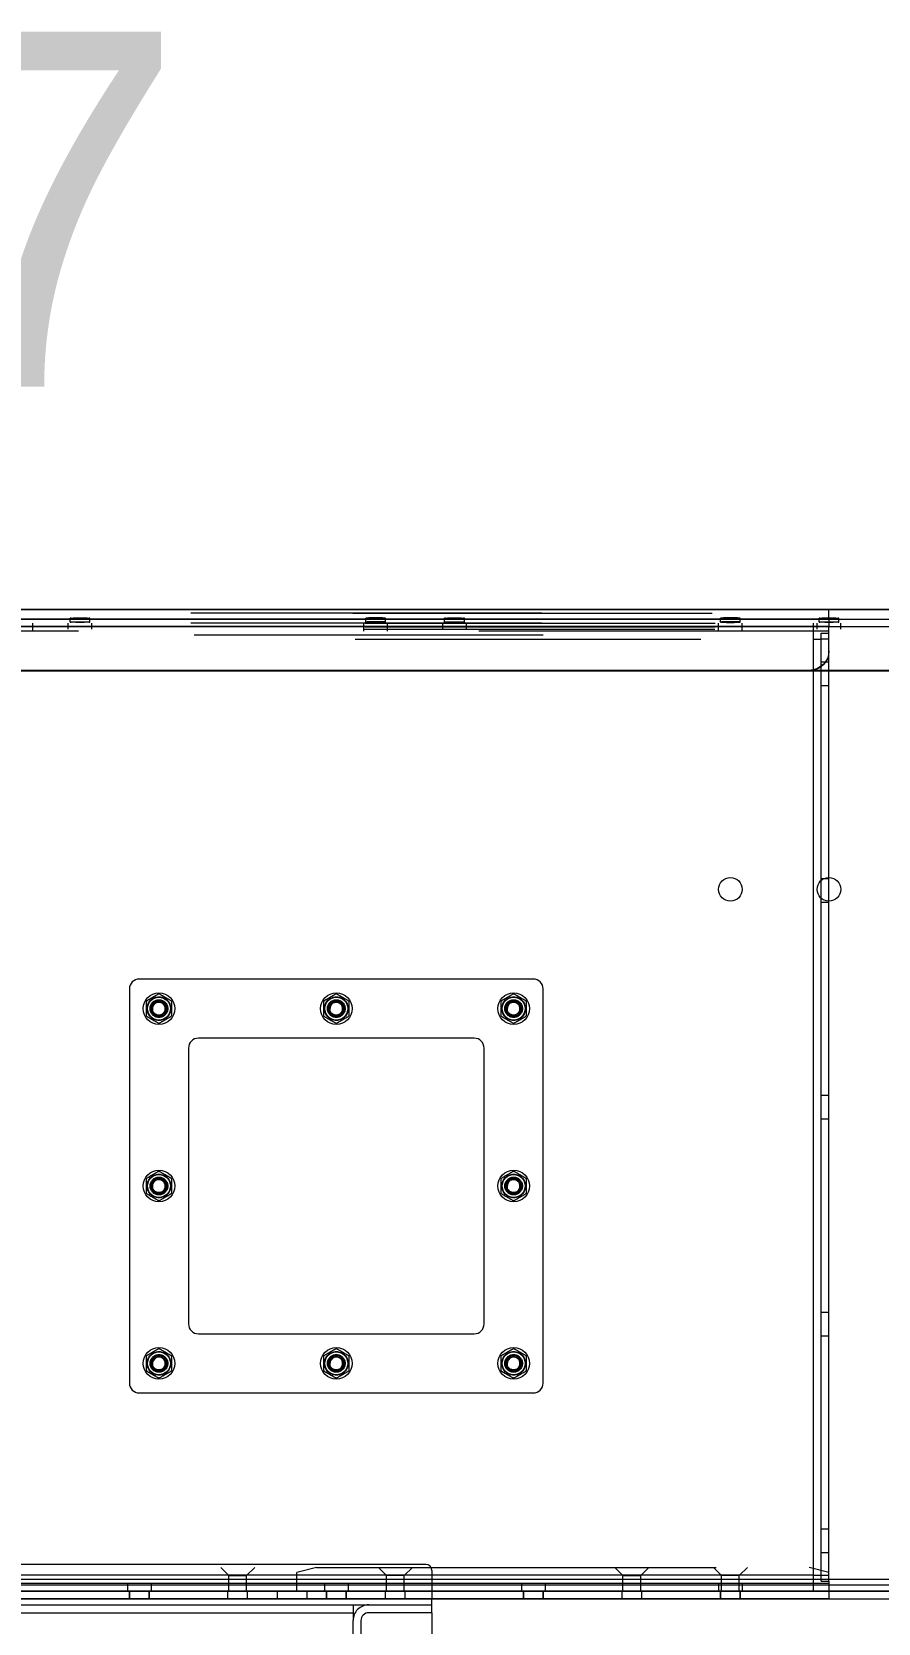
# Model space of a CAD drawing. Header units: millimetres. Extents: x 3220 to 226993, y 817 to 176024.
# Drawn here: x 73112 to 73541, y 160481 to 161289 of the extents above; entities that cross this region are included whole.
import ezdxf

# ---------------------------------------------------------------- set-up
doc = ezdxf.new("R2010")
doc.units = ezdxf.units.MM
doc.linetypes.add('DASHED', pattern=[15, 7, -8])
doc.layers.add('Gewinde(DIN)', color=160, linetype='Continuous', lineweight=25)
doc.layers.add('Repère', color=76, linetype='Continuous')
for name, color, linetype, lineweight, true_color in [('Sichtbare Kanten(DIN)', 7, 'Continuous', 50, 0x3f3f3f), ('Sichtbare tangentiale Kanten(DIN)', 7, 'Continuous', 50, 0x3f3f3f), ('Verdeckte Kanten(DIN)', 7, 'DASHED', 35, 0x3f3f3f), ('Verdeckte tangentiale Kanten(DIN)', 7, 'DASHED', 35, 0x3f3f3f)]:
    doc.layers.add(name, color=color, linetype=linetype, lineweight=lineweight, true_color=true_color)
doc.styles.get("Standard").update_dxf_attribs({"font": 'arial.ttf'})

# ---------------------------------------------------------------- blocks, each defined once
blk = doc.blocks.new('117')
at = {"layer": 'Gewinde(DIN)', "color": 30, "lineweight": 0}
for centre in [(-12447, -19.5), (-12357, -19.5), (-12267, -19.5), (-12447, -109.5), (-12267, -109.5), (-12447, -199.5), (-12357, -199.5), (-12267, -199.5)]:
    blk.add_arc(centre, 3.26, 280, 190, dxfattribs=at)
at = {"layer": 'Sichtbare Kanten(DIN)', "color": 30, "lineweight": 0}
for p, q in [((-13130, 183.04), (-12107, 183.04)), ((-11108, 183.04), (-13106, 183.04)), ((-12107, 183.04), (-12107, 183.03)), ((-12107, 178), (-12107, 183.03)), ((-12107, 178), (-12107, 174.35)), ((-12107, 162.08), (-12107, 174.35)), ((-12107, 162.08), (-12107, 161.9)), ((-12107, -310), (-12107, 161.9)), ((-12111, -310), (-12111, 153.93)), ((-13102, 152.11), (-12117, 152.11)), ((-12117, 151.94), (-13102, 151.94)), ((-11118, 152.11), (-13096, 152.11)), ((-13096, 151.94), (-11118, 151.94)), ((-12257, -4.5), (-12457, -4.5)), ((-12462, -9.5), (-12462, -209.5)), ((-12252, -209.5), (-12252, -9.5)), ((-12432, -39.5), (-12432, -179.5)), ((-12287, -34.5), (-12427, -34.5)), ((-12282, -179.5), (-12282, -39.5)), ((-12427, -184.5), (-12287, -184.5)), ((-12457, -214.5), (-12257, -214.5)), ((-13107, -311), (-12107, -311)), ((-11107, -312), (-13107, -312)), ((-12115, -307), (-12111, -307)), ((-12115, -307), (-12115, -311)), ((-12111, -310), (-12107, -310)), ((-12107, -310), (-12107, -311)), ((-12107, -311), (-12107, -315)), ((-13107, -315), (-11107, -315)), ((-11107, -315), (-13107, -315)), ((-13107, -315), (-12107, -315)), ((-13107, -315), (-12107, -315)), ((-13107, -319), (-11107, -319)), ((-12107, -319), (-13107, -319)), ((-12107, -315), (-12107, -319))]:
    blk.add_line(p, q, dxfattribs=at)
for centre, radius in [((-12157, 41), 6), ((-12107, 41), 6), ((-12447, -19.5), 8), ((-12447, -19.5), 5.8), ((-12447, -19.5), 4), ((-12447, -19.5), 4), ((-12447, -19.5), 3.5), ((-12357, -19.5), 8), ((-12357, -19.5), 5.8), ((-12357, -19.5), 4), ((-12357, -19.5), 4), ((-12357, -19.5), 3.5), ((-12267, -19.5), 8), ((-12267, -19.5), 5.8), ((-12267, -19.5), 4), ((-12267, -19.5), 4), ((-12267, -19.5), 3.5), ((-12447, -109.5), 8), ((-12447, -109.5), 5.8), ((-12267, -109.5), 8), ((-12267, -109.5), 5.8), ((-12447, -109.5), 4), ((-12447, -109.5), 4), ((-12447, -109.5), 3.5), ((-12267, -109.5), 4), ((-12267, -109.5), 4), ((-12267, -109.5), 3.5), ((-12447, -199.5), 8), ((-12447, -199.5), 5.8), ((-12357, -199.5), 8), ((-12357, -199.5), 5.8), ((-12267, -199.5), 8), ((-12267, -199.5), 5.8), ((-12447, -199.5), 4), ((-12447, -199.5), 4), ((-12447, -199.5), 3.5), ((-12357, -199.5), 4), ((-12357, -199.5), 4), ((-12357, -199.5), 3.5), ((-12267, -199.5), 4), ((-12267, -199.5), 4), ((-12267, -199.5), 3.5)]:
    blk.add_circle(centre, radius, dxfattribs=at)
for centre, start, end in [((-12457, -9.5), 90, 180), ((-12257, -9.5), 0, 90), ((-12427, -39.5), 90, 180), ((-12287, -39.5), 0, 90), ((-12427, -179.5), 180, 270), ((-12287, -179.5), 270, 0), ((-12457, -209.5), 180, 270), ((-12257, -209.5), 270, 0)]:
    blk.add_arc(centre, 5, start, end, dxfattribs=at)
for centre in [(-12487, 178.59), (-12297, 178.59), (-12107, 178.59)]:
    blk.add_ellipse(centre, major_axis=(-5, 0), ratio=0.026186, dxfattribs=at)
at = {"layer": 'Sichtbare Kanten(DIN)', "color": 30, "lineweight": 0, "extrusion": (0, 0, -1)}
for centre in [(-12337, 178.59), (-12157, 178.59)]:
    blk.add_ellipse(centre, major_axis=(5, 0), ratio=0.026186, dxfattribs=at)
for centre in [(-12117, 162.08), (-12117, 161.9)]:
    blk.add_ellipse(centre, major_axis=(10, 0), ratio=0.996195, start_param=0, end_param=1.570796, dxfattribs=at)
at = {"layer": 'Sichtbare Kanten(DIN)', "color": 30, "lineweight": 0}
for points in [[(-12447, -11.99), (-12450.25, -13.87), (-12453.5, -15.75)], [(-12453.5, -15.75), (-12453.5, -19.5), (-12453.5, -23.25)], [(-12440.5, -15.75), (-12443.75, -13.87), (-12447, -11.99)], [(-12440.5, -23.25), (-12440.5, -19.5), (-12440.5, -15.75)], [(-12357, -11.99), (-12360.25, -13.87), (-12363.5, -15.75)], [(-12363.5, -15.75), (-12363.5, -19.5), (-12363.5, -23.25)], [(-12350.5, -15.75), (-12353.75, -13.87), (-12357, -11.99)], [(-12350.5, -23.25), (-12350.5, -19.5), (-12350.5, -15.75)], [(-12267, -11.99), (-12270.25, -13.87), (-12273.5, -15.75)], [(-12273.5, -15.75), (-12273.5, -19.5), (-12273.5, -23.25)], [(-12260.5, -15.75), (-12263.75, -13.87), (-12267, -11.99)], [(-12260.5, -23.25), (-12260.5, -19.5), (-12260.5, -15.75)], [(-12453.5, -23.25), (-12450.25, -25.13), (-12447, -27)], [(-12447, -27), (-12443.75, -25.13), (-12440.5, -23.25)], [(-12363.5, -23.25), (-12360.25, -25.13), (-12357, -27)], [(-12357, -27), (-12353.75, -25.13), (-12350.5, -23.25)], [(-12273.5, -23.25), (-12270.25, -25.13), (-12267, -27)], [(-12267, -27), (-12263.75, -25.13), (-12260.5, -23.25)], [(-12447, -101.99), (-12450.25, -103.87), (-12453.5, -105.75)], [(-12440.5, -105.75), (-12443.75, -103.87), (-12447, -101.99)], [(-12267, -101.99), (-12270.25, -103.87), (-12273.5, -105.75)], [(-12260.5, -105.75), (-12263.75, -103.87), (-12267, -101.99)], [(-12453.5, -105.75), (-12453.5, -109.5), (-12453.5, -113.25)], [(-12440.5, -113.25), (-12440.5, -109.5), (-12440.5, -105.75)], [(-12273.5, -105.75), (-12273.5, -109.5), (-12273.5, -113.25)], [(-12260.5, -113.25), (-12260.5, -109.5), (-12260.5, -105.75)], [(-12453.5, -113.25), (-12450.25, -115.13), (-12447, -117)], [(-12447, -117), (-12443.75, -115.13), (-12440.5, -113.25)], [(-12273.5, -113.25), (-12270.25, -115.13), (-12267, -117)], [(-12267, -117), (-12263.75, -115.13), (-12260.5, -113.25)], [(-12447, -191.99), (-12450.25, -193.87), (-12453.5, -195.75)], [(-12440.5, -195.75), (-12443.75, -193.87), (-12447, -191.99)], [(-12357, -191.99), (-12360.25, -193.87), (-12363.5, -195.75)], [(-12350.5, -195.75), (-12353.75, -193.87), (-12357, -191.99)], [(-12267, -191.99), (-12270.25, -193.87), (-12273.5, -195.75)], [(-12260.5, -195.75), (-12263.75, -193.87), (-12267, -191.99)], [(-12453.5, -195.75), (-12453.5, -199.5), (-12453.5, -203.25)], [(-12440.5, -203.25), (-12440.5, -199.5), (-12440.5, -195.75)], [(-12363.5, -195.75), (-12363.5, -199.5), (-12363.5, -203.25)], [(-12350.5, -203.25), (-12350.5, -199.5), (-12350.5, -195.75)], [(-12273.5, -195.75), (-12273.5, -199.5), (-12273.5, -203.25)], [(-12260.5, -203.25), (-12260.5, -199.5), (-12260.5, -195.75)], [(-12453.5, -203.25), (-12450.25, -205.13), (-12447, -207)], [(-12447, -207), (-12443.75, -205.13), (-12440.5, -203.25)], [(-12363.5, -203.25), (-12360.25, -205.13), (-12357, -207)], [(-12357, -207), (-12353.75, -205.13), (-12350.5, -203.25)], [(-12273.5, -203.25), (-12270.25, -205.13), (-12267, -207)], [(-12267, -207), (-12263.75, -205.13), (-12260.5, -203.25)]]:
    blk.add_rational_spline(points, [1, 1.15470053838, 1], degree=2, dxfattribs=at)
at = {"layer": 'Sichtbare tangentiale Kanten(DIN)', "color": 30, "lineweight": 0}
for p, q in [((-12107, 183.03), (-13130, 183.03)), ((-13106, 183.03), (-11108, 183.03)), ((-13106, 178), (-11108, 178)), ((-12107, 178), (-13104, 178)), ((-13106, 174.35), (-11108, 174.35)), ((-12107, 174.35), (-13104, 174.35)), ((-12117, 151.94), (-12117, 152.11)), ((-12115, 152.14), (-12115, -307)), ((-13101, -309), (-11113, -309)), ((-12115, -307), (-12592, -307))]:
    blk.add_line(p, q, dxfattribs=at)
at = {"layer": 'Verdeckte Kanten(DIN)', "color": 30, "lineweight": 0, "ltscale": 26.048429}
blk.add_line((-13130, 181.04), (-12107, 181.04), dxfattribs=at)
at = {"layer": 'Verdeckte Kanten(DIN)', "color": 30, "lineweight": 0, "ltscale": 25.437323}
for p, q in [((-11108, 181.04), (-13106, 181.04)), ((-13106, 173), (-11108, 173))]:
    blk.add_line(p, q, dxfattribs=at)
at = {"layer": 'Verdeckte Kanten(DIN)', "color": 30, "lineweight": 0, "ltscale": 0.38097}
for p, q in [((-12492, 176.59), (-12492, 178.59)), ((-12482, 176.59), (-12482, 178.59)), ((-12342, 176.59), (-12342, 178.59)), ((-12332, 176.59), (-12332, 178.59)), ((-12302, 176.59), (-12302, 178.59)), ((-12292, 176.59), (-12292, 178.59)), ((-12162, 176.59), (-12162, 178.59)), ((-12152, 176.59), (-12152, 178.59)), ((-12112, 176.59), (-12112, 178.59)), ((-12102, 176.59), (-12102, 178.59))]:
    blk.add_line(p, q, dxfattribs=at)
at = {"layer": 'Verdeckte Kanten(DIN)', "color": 30, "lineweight": 0, "ltscale": 25.386398}
blk.add_line((-12107, 172), (-13104, 172), dxfattribs=at)
at = {"layer": 'Verdeckte Kanten(DIN)', "color": 30, "lineweight": 0, "ltscale": 0.761779}
for p, q in [((-12511, 172), (-12511, 176)), ((-12343, 172), (-12343, 176)), ((-12331, 172), (-12331, 176)), ((-12163, 172), (-12163, 176)), ((-12151, 172), (-12151, 176)), ((-12115, 176), (-12115, 172)), ((-12111, 171), (-12107, 171)), ((-12107, 168), (-12111, 168)), ((-12111, 156.5), (-12107, 156.5)), ((-12111, 144.5), (-12107, 144.5)), ((-12111, 46.5), (-12107, 46.5)), ((-12111, 34.5), (-12107, 34.5)), ((-12111, -63.5), (-12107, -63.5)), ((-12111, -75.5), (-12107, -75.5)), ((-12111, -173.5), (-12107, -173.5)), ((-12111, -185.5), (-12107, -185.5)), ((-12111, -283.5), (-12107, -283.5)), ((-12111, -295.5), (-12107, -295.5)), ((-12463, -311), (-12463, -315)), ((-12451, -311), (-12451, -315)), ((-12363, -311), (-12363, -315)), ((-12351, -311), (-12351, -315)), ((-12263, -311), (-12263, -315)), ((-12251, -311), (-12251, -315)), ((-12163, -311), (-12163, -315)), ((-12151, -311), (-12151, -315)), ((-12115, -311), (-12115, -315)), ((-12111, -307), (-12107, -307)), ((-12462, -319), (-12462, -315)), ((-12462, -315), (-12462, -319)), ((-12452, -319), (-12452, -315)), ((-12452, -315), (-12452, -319)), ((-12412, -319), (-12412, -315)), ((-12402, -319), (-12402, -315)), ((-12387, -315), (-12387, -319)), ((-12372, -315), (-12372, -319)), ((-12362, -319), (-12362, -315)), ((-12362, -315), (-12362, -319)), ((-12352, -319), (-12352, -315)), ((-12352, -315), (-12352, -319)), ((-12332, -319), (-12332, -315)), ((-12322, -319), (-12322, -315)), ((-12262, -319), (-12262, -315)), ((-12262, -315), (-12262, -319)), ((-12252, -319), (-12252, -315)), ((-12252, -315), (-12252, -319)), ((-12212, -319), (-12212, -315)), ((-12202, -319), (-12202, -315)), ((-12162, -319), (-12162, -315)), ((-12162, -315), (-12162, -319)), ((-12152, -319), (-12152, -315)), ((-12152, -315), (-12152, -319))]:
    blk.add_line(p, q, dxfattribs=at)
at = {"layer": 'Verdeckte Kanten(DIN)', "color": 30, "lineweight": 0, "ltscale": 0.571309}
for p, q in [((-12493, 173), (-12493, 176)), ((-12481, 173), (-12481, 176)), ((-12303, 173), (-12303, 176)), ((-12291, 173), (-12291, 176)), ((-12113, 173), (-12113, 176)), ((-12101, 173), (-12101, 176)), ((-12463, -312), (-12463, -315)), ((-12451, -312), (-12451, -315)), ((-12363, -312), (-12363, -315)), ((-12351, -312), (-12351, -315)), ((-12263, -312), (-12263, -315)), ((-12251, -312), (-12251, -315)), ((-12163, -312), (-12163, -315)), ((-12151, -312), (-12151, -315))]:
    blk.add_line(p, q, dxfattribs=at)
at = {"layer": 'Verdeckte Kanten(DIN)', "color": 30, "lineweight": 0, "ltscale": 1.196656}
for p, q in [((-12115, 172), (-12115, 168)), ((-12115, 168), (-12111, 168))]:
    blk.add_line(p, q, dxfattribs=at)
at = {"layer": 'Verdeckte Kanten(DIN)', "color": 30, "lineweight": 0, "ltscale": 3.25123}
blk.add_line((-12111, 153.93), (-12111, 171), dxfattribs=at)
at = {"layer": 'Verdeckte Kanten(DIN)', "color": 30, "lineweight": 0, "ltscale": 25.208158}
blk.add_line((-13097, -303), (-11117, -303), dxfattribs=at)
at = {"layer": 'Verdeckte Kanten(DIN)', "color": 30, "lineweight": 0, "ltscale": 1.104296}
for p, q in [((-12411.5, -307.1), (-12415.6, -303)), ((-12402.5, -307.1), (-12398.4, -303)), ((-12331.5, -307.1), (-12335.6, -303)), ((-12322.5, -307.1), (-12318.4, -303)), ((-12211.5, -307.1), (-12215.6, -303)), ((-12202.5, -307.1), (-12198.4, -303)), ((-12161.5, -307.1), (-12165.6, -303)), ((-12152.5, -307.1), (-12148.4, -303))]:
    blk.add_line(p, q, dxfattribs=at)
at = {"layer": 'Verdeckte Kanten(DIN)', "color": 30, "lineweight": 0, "ltscale": 1.971787}
for p, q in [((-12367, -303), (-12377, -305.68)), ((-12107, -305.68), (-12117, -303))]:
    blk.add_line(p, q, dxfattribs=at)
at = {"layer": 'Verdeckte Kanten(DIN)', "color": 30, "lineweight": 0, "ltscale": 1.775174}
blk.add_line((-12377, -315), (-12377, -305.68), dxfattribs=at)
at = {"layer": 'Verdeckte Kanten(DIN)', "color": 30, "lineweight": 0, "ltscale": 24.189648}
blk.add_line((-12367, -303), (-12117, -303), dxfattribs=at)
at = {"layer": 'Verdeckte Kanten(DIN)', "color": 30, "lineweight": 0, "ltscale": 2.692601}
for p, q in [((-12411.5, -307.1), (-12402.5, -307.1)), ((-12322.5, -307.1), (-12331.5, -307.1)), ((-12211.5, -307.1), (-12202.5, -307.1)), ((-12152.5, -307.1), (-12161.5, -307.1))]:
    blk.add_line(p, q, dxfattribs=at)
at = {"layer": 'Verdeckte Kanten(DIN)', "color": 30, "lineweight": 0, "ltscale": 1.50461}
for p, q in [((-12411.5, -315), (-12411.5, -307.1)), ((-12402.5, -315), (-12402.5, -307.1)), ((-12331.5, -315), (-12331.5, -307.1)), ((-12322.5, -315), (-12322.5, -307.1)), ((-12211.5, -315), (-12211.5, -307.1)), ((-12202.5, -315), (-12202.5, -307.1)), ((-12161.5, -315), (-12161.5, -307.1)), ((-12152.5, -315), (-12152.5, -307.1))]:
    blk.add_line(p, q, dxfattribs=at)
at = {"layer": 'Verdeckte Kanten(DIN)', "color": 30, "lineweight": 0, "ltscale": 7.180437}
for centre in [(-12447, -19.5), (-12357, -19.5), (-12267, -19.5), (-12447, -109.5), (-12267, -109.5), (-12447, -199.5), (-12357, -199.5), (-12267, -199.5)]:
    blk.add_circle(centre, 6, dxfattribs=at)
at = {"layer": 'Verdeckte Kanten(DIN)', "color": 30, "lineweight": 0, "ltscale": 5.385303}
for centre in [(-12447, -19.5), (-12357, -19.5), (-12267, -19.5), (-12447, -109.5), (-12267, -109.5), (-12447, -199.5), (-12357, -199.5), (-12267, -199.5)]:
    blk.add_circle(centre, 4.5, dxfattribs=at)
at = {"layer": 'Verdeckte Kanten(DIN)', "color": 30, "lineweight": 0, "ltscale": 5.026276}
for centre in [(-12447, -19.5), (-12357, -19.5), (-12267, -19.5), (-12447, -109.5), (-12267, -109.5), (-12447, -199.5), (-12357, -199.5), (-12267, -199.5)]:
    blk.add_circle(centre, 4.2, dxfattribs=at)
at = {"layer": 'Verdeckte Kanten(DIN)', "color": 30, "lineweight": 0, "ltscale": 3.977319}
for centre in [(-12447, -19.5), (-12357, -19.5), (-12267, -19.5), (-12447, -109.5), (-12267, -109.5), (-12447, -199.5), (-12357, -199.5), (-12267, -199.5)]:
    blk.add_circle(centre, 3.32, dxfattribs=at)
at = {"layer": 'Verdeckte Kanten(DIN)', "color": 30, "lineweight": 0, "ltscale": 0.001099}
for centre in [(-12447, -109.5), (-12267, -109.5)]:
    blk.add_arc(centre, 3.26, 190, 190.11074, dxfattribs=at)
at = {"layer": 'Verdeckte Kanten(DIN)', "color": 30, "lineweight": 0, "ltscale": 0.000568857}
for centre in [(-12447, -199.5), (-12357, -199.5), (-12267, -199.5)]:
    blk.add_arc(centre, 3.26, 190, 190.06179, dxfattribs=at)
at = {"layer": 'Verdeckte Kanten(DIN)', "color": 30, "lineweight": 0, "ltscale": 5.984706}
for centre in [(-12487, 176.59), (-12297, 176.59), (-12107, 176.59)]:
    blk.add_ellipse(centre, major_axis=(5, 0), ratio=0.026186, dxfattribs=at)
at = {"layer": 'Verdeckte Kanten(DIN)', "color": 30, "lineweight": 0, "ltscale": 5.984706, "extrusion": (0, 0, -1)}
for centre in [(-12337, 176.59), (-12157, 176.59)]:
    blk.add_ellipse(centre, major_axis=(-5, 0), ratio=0.026186, dxfattribs=at)
at = {"layer": 'Verdeckte tangentiale Kanten(DIN)', "color": 30, "lineweight": 0, "ltscale": 26.048429}
blk.add_line((-13130, 181.04), (-12107, 181.04), dxfattribs=at)
at = {"layer": 'Verdeckte tangentiale Kanten(DIN)', "color": 30, "lineweight": 0, "ltscale": 25.437323}
for p, q in [((-11108, 181.04), (-13106, 181.04)), ((-11108, 176), (-13106, 176)), ((-11108, 174.18), (-13106, 174.18))]:
    blk.add_line(p, q, dxfattribs=at)
at = {"layer": 'Verdeckte tangentiale Kanten(DIN)', "color": 30, "lineweight": 0, "ltscale": 25.386398}
for p, q in [((-13104, 176), (-12107, 176)), ((-13104, 174.18), (-12107, 174.18))]:
    blk.add_line(p, q, dxfattribs=at)
at = {"layer": 'Verdeckte tangentiale Kanten(DIN)', "color": 30, "lineweight": 0, "ltscale": 25.310009}
blk.add_line((-11113, 170), (-13101, 170), dxfattribs=at)
at = {"layer": 'Verdeckte tangentiale Kanten(DIN)', "color": 30, "lineweight": 0, "ltscale": 25.055382}
blk.add_line((-13099, 168), (-12115, 168), dxfattribs=at)
at = {"layer": 'Verdeckte tangentiale Kanten(DIN)', "color": 30, "lineweight": 0, "ltscale": 3.020975}
blk.add_line((-12115, 168), (-12115, 152.14), dxfattribs=at)
blk = doc.blocks.new('300x650 for TKF 300 R')
at = {"layer": 'Sichtbare Kanten(DIN)', "color": 6, "lineweight": 0}
for p, q in [((-365, 146.5), (195, 146.5)), ((-365, 146.5), (-365, 143.5)), ((195, 146.5), (195, 143.5)), ((-365, 29), (-365, 143.5)), ((195, 29), (195, 143.5)), ((-253.23, 35.23), (-254, 34.47)), ((-246, 34.47), (-254, 34.47)), ((-254, 1), (-254, 34.47)), ((-253.23, 35.23), (-246.77, 35.23)), ((-246.77, 35.23), (-246, 34.47)), ((-246, 1), (-246, 34.47)), ((-153.23, 35.23), (-154, 34.47)), ((-146, 34.47), (-154, 34.47)), ((-154, 1), (-154, 34.47)), ((-153.23, 35.23), (-146.77, 35.23)), ((-146.77, 35.23), (-146, 34.47)), ((-146, 1), (-146, 34.47)), ((-53.23, 35.23), (-54, 34.47)), ((-46, 34.47), (-54, 34.47)), ((-54, 1), (-54, 34.47)), ((-53.23, 35.23), (-46.77, 35.23)), ((-46.77, 35.23), (-46, 34.47)), ((-46, 1), (-46, 34.47)), ((46.77, 35.23), (46, 34.47)), ((54, 34.47), (46, 34.47)), ((46, 1), (46, 34.47)), ((46.77, 35.23), (53.23, 35.23)), ((53.23, 35.23), (54, 34.47)), ((54, 1), (54, 34.47)), ((146.77, 35.23), (146, 34.47)), ((154, 34.47), (146, 34.47)), ((146, 1), (146, 34.47)), ((146.77, 35.23), (153.23, 35.23)), ((153.23, 35.23), (154, 34.47)), ((154, 1), (154, 34.47)), ((246.77, 35.23), (246, 34.47)), ((254, 34.47), (246, 34.47)), ((246, 1), (246, 34.47)), ((246.77, 35.23), (253.23, 35.23)), ((253.23, 35.23), (254, 34.47)), ((254, 1), (254, 34.47)), ((-365, 26), (-365, 29)), ((-254, 29), (-365, 29)), ((-365, 3), (-365, 26)), ((-365, 26), (-254, 26)), ((-154, 29), (-246, 29)), ((-246, 26), (-154, 26)), ((-54, 29), (-146, 29)), ((-146, 26), (-54, 26)), ((46, 29), (-46, 29)), ((-46, 26), (46, 26)), ((146, 29), (54, 29)), ((54, 26), (146, 26)), ((246, 29), (154, 29)), ((154, 26), (246, 26)), ((365, 29), (254, 29)), ((254, 26), (365, 26)), ((365, 26), (365, 29)), ((365, 26), (365, 3)), ((-365, 0), (-365, 3)), ((-365, 0), (-365, -3)), ((365, 0), (-365, 0)), ((-254, 1), (-246, 1)), ((-253.23, 0.23), (-254, 1)), ((-246.77, 0.23), (-253.23, 0.23)), ((-246.77, 0.23), (-246, 1)), ((-154, 1), (-146, 1)), ((-153.23, 0.23), (-154, 1)), ((-146.77, 0.23), (-153.23, 0.23)), ((-146.77, 0.23), (-146, 1)), ((-54, 1), (-46, 1)), ((-53.23, 0.23), (-54, 1)), ((-46.77, 0.23), (-53.23, 0.23)), ((-46.77, 0.23), (-46, 1)), ((46, 1), (54, 1)), ((46.77, 0.23), (46, 1)), ((53.23, 0.23), (46.77, 0.23)), ((53.23, 0.23), (54, 1)), ((146, 1), (154, 1)), ((146.77, 0.23), (146, 1)), ((153.23, 0.23), (146.77, 0.23)), ((153.23, 0.23), (154, 1)), ((246, 1), (254, 1)), ((246.77, 0.23), (246, 1)), ((253.23, 0.23), (246.77, 0.23)), ((253.23, 0.23), (254, 1)), ((365, 0), (365, 3)), ((365, 0), (365, -3)), ((-365, -3), (-365, -7)), ((-365, -3), (365, -3)), ((-360, -7), (-365, -7)), ((-365, -109), (-365, -7)), ((-360, -3), (-333, -3)), ((-333, -7), (-360, -7)), ((-354, -7), (-354, -36.47)), ((-346, -7), (-346, -36.47)), ((-327.71, -5), (-325, -5)), ((-325, -7), (-325, -3)), ((325, -3), (-325, -3)), ((325, -7), (-325, -7)), ((-325, -7), (-325, -11)), ((325, -7), (325, -3)), ((325, -5), (327.71, -5)), ((325, -7), (325, -11)), ((360, -3), (333, -3)), ((333, -7), (360, -7)), ((344, -7), (344, -8.6)), ((356, -7), (356, -8.6)), ((360, -7), (365, -7)), ((365, -3), (365, -7)), ((-341, -29.79), (-341, -14.19)), ((-337.5, -14.19), (-341, -14.19)), ((-337.5, -14.19), (-336.34, -12.17)), ((-337.5, -29.79), (-337.5, -14.19)), ((-332.16, -12.17), (-336.34, -12.17)), ((-331, -14.19), (-332.16, -12.17)), ((-331, -31.99), (-331, -11.99)), ((-329, -11.99), (-331, -11.99)), ((-329, -105), (-329, -11)), ((-325, -11), (-325, -105)), ((325, -11), (325, -105)), ((329, -105), (329, -11)), ((329, -11.99), (331, -11.99)), ((331, -11.99), (331, -31.99)), ((331, -14.19), (332.16, -12.17)), ((332.16, -12.17), (336.34, -12.17)), ((337.5, -14.19), (336.34, -12.17)), ((337.5, -14.19), (337.5, -29.79)), ((337.5, -14.19), (341, -14.19)), ((341, -14.19), (341, -29.79)), ((356, -8.6), (344, -8.6)), ((345.6, -8.6), (344.23, -9.39)), ((344.23, -12.81), (344.23, -9.39)), ((345.6, -13.6), (344.23, -12.81)), ((345.6, -13.6), (354.4, -13.6)), ((346, -13.6), (346, -36.47)), ((347.11, -12.81), (347.11, -9.39)), ((352.89, -12.81), (352.89, -9.39)), ((354, -13.6), (354, -36.47)), ((354.4, -8.6), (355.77, -9.39)), ((354.4, -13.6), (355.77, -12.81)), ((355.77, -12.81), (355.77, -9.39)), ((-343, -17.91), (-342.08, -16.99)), ((-343, -26.07), (-343, -17.91)), ((-342.08, -16.99), (-342.08, -26.99)), ((-341, -16.99), (-342.08, -16.99)), ((-332.16, -17.08), (-336.34, -17.08)), ((332.16, -17.08), (336.34, -17.08)), ((341, -16.99), (342.08, -16.99)), ((342.08, -26.99), (342.08, -16.99)), ((343, -17.91), (342.08, -16.99)), ((343, -17.91), (343, -26.07)), ((-343, -26.07), (-342.08, -26.99)), ((-341, -26.99), (-342.08, -26.99)), ((-337.5, -29.79), (-341, -29.79)), ((-337.5, -29.79), (-336.34, -31.8)), ((-332.16, -26.9), (-336.34, -26.9)), ((-332.16, -31.8), (-336.34, -31.8)), ((-331, -29.79), (-332.16, -31.8)), ((-329, -31.99), (-331, -31.99)), ((329, -31.99), (331, -31.99)), ((331, -29.79), (332.16, -31.8)), ((332.16, -26.9), (336.34, -26.9)), ((332.16, -31.8), (336.34, -31.8)), ((337.5, -29.79), (336.34, -31.8)), ((337.5, -29.79), (341, -29.79)), ((341, -26.99), (342.08, -26.99)), ((343, -26.07), (342.08, -26.99)), ((-354, -36.47), (-346, -36.47)), ((-353.23, -37.23), (-354, -36.47)), ((-346.77, -37.23), (-353.23, -37.23)), ((-346.77, -37.23), (-346, -36.47)), ((-330.5, -36), (-330.5, -50.49)), ((-329, -36), (-330.5, -36)), ((346, -36.47), (354, -36.47)), ((346.77, -37.23), (346, -36.47)), ((353.23, -37.23), (346.77, -37.23)), ((353.23, -37.23), (354, -36.47)), ((-337.5, -49.5), (-337.5, -44.5)), ((-335.5, -44.5), (-337.5, -44.5)), ((-335.5, -44.5), (-335.5, -49.5)), ((-334.5, -49.5), (-334.15, -48.19)), ((-334.15, -48.19), (-330.85, -48.19)), ((-330.5, -49.5), (-330.85, -48.19)), ((-361.5, -52.7), (-361.5, -63.3)), ((-360.5, -52.7), (-361.5, -52.7)), ((-360.5, -52.61), (-359.89, -52)), ((-360.5, -52.61), (-360.5, -63.39)), ((-359.89, -52), (-359.89, -64)), ((-356.61, -52), (-359.89, -52)), ((-356.61, -52), (-356.61, -64)), ((-356, -52.61), (-356.61, -52)), ((-356, -52.61), (-356, -63.39)), ((-351.75, -52.75), (-356, -52.75)), ((-348.5, -52.75), (-349.25, -52.75)), ((-348.5, -52.75), (-347.75, -52)), ((-348.5, -52.75), (-348.5, -63.25)), ((-347.75, -52), (-347.75, -64)), ((-344.4, -52), (-347.75, -52)), ((-344.4, -51.5), (-344.11, -50.99)), ((-344.4, -51.5), (-344.4, -51.97)), ((-344.4, -51.97), (-344.4, -57.09)), ((-339.7, -50.57), (-343.82, -50.57)), ((-339.7, -53.38), (-343.82, -53.38)), ((-339.7, -50.57), (-339.7, -53.38)), ((-339.1, -52), (-339.7, -52)), ((-339.7, -52.3), (-339.1, -52.3)), ((-339.7, -53.38), (-339.7, -60.81)), ((-339.1, -66), (-339.1, -50)), ((-337.5, -50), (-339.1, -50)), ((-337.5, -49.5), (-337.5, -66.5)), ((-335.5, -49.5), (-335.5, -66.5)), ((-335.5, -52.35), (-334.43, -50.49)), ((-335.3, -52), (-335.5, -52)), ((-334.5, -50.62), (-334.5, -49.5)), ((-330.07, -50.49), (-334.43, -50.49)), ((-330.07, -54.25), (-334.43, -54.25)), ((-329, -52.35), (-330.07, -50.49)), ((-360.5, -63.3), (-361.5, -63.3)), ((-360.5, -63.39), (-359.89, -64)), ((-356.61, -64), (-359.89, -64)), ((-356, -63.39), (-356.61, -64)), ((-351.75, -63.25), (-356, -63.25)), ((-348.5, -63.25), (-349.25, -63.25)), ((-348.5, -63.25), (-347.75, -64)), ((-344.4, -64), (-347.75, -64)), ((-344.4, -57.09), (-344.4, -63.12)), ((-344.4, -63.12), (-344.4, -64.5)), ((-344.4, -64.5), (-344.11, -65.01)), ((-339.7, -60.81), (-343.82, -60.81)), ((-339.7, -60.81), (-339.7, -65.43)), ((-339.7, -63.7), (-339.1, -63.7)), ((-339.1, -64), (-339.7, -64)), ((-335.5, -63.65), (-334.43, -65.51)), ((-335.3, -64), (-335.5, -64)), ((-330.07, -61.75), (-334.43, -61.75)), ((-329, -63.65), (-330.07, -65.51)), ((-339.7, -65.43), (-343.82, -65.43)), ((-337.5, -66), (-339.1, -66)), ((-337.5, -71.5), (-337.5, -66.5)), ((-337.5, -71.5), (-335.5, -71.5)), ((-335.5, -66.5), (-335.5, -71.5)), ((-334.5, -66.5), (-334.5, -65.38)), ((-334.5, -66.5), (-334.15, -67.81)), ((-330.07, -65.51), (-334.43, -65.51)), ((-334.15, -67.81), (-330.85, -67.81)), ((-330.5, -66.5), (-330.85, -67.81)), ((-330.5, -65.51), (-330.5, -80)), ((-329, -80), (-330.5, -80)), ((-365, -109), (-360, -109)), ((-365, -109), (-365, -113)), ((-360, -113), (-365, -113)), ((-365, -113), (-365, -116)), ((-360, -109), (-333, -109)), ((-333, -113), (-360, -113)), ((-325, -113), (-333, -113)), ((-325, -109), (-325, -105)), ((-325, -113), (-325, -109)), ((325, -109), (-325, -109)), ((325, -113), (-325, -113)), ((325, -105), (325, -109)), ((325, -113), (325, -109)), ((333, -113), (325, -113)), ((360, -109), (333, -109)), ((333, -113), (360, -113)), ((365, -109), (360, -109)), ((360, -113), (365, -113)), ((365, -109), (365, -113)), ((365, -116), (365, -113)), ((-360, -116), (-365, -116)), ((-365, -130.5), (-365, -116)), ((360, -116), (-360, -116)), ((195, -130.5), (195, -116)), ((365, -116), (360, -116)), ((-362, -133.5), (192, -133.5))]:
    blk.add_line(p, q, dxfattribs=at)
for centre, radius, start, end in [((-333, -11), 8, 0, 90), ((-333, -11), 4, 0, 90), ((333, -11), 8, 90, 180), ((333, -11), 4, 90, 180), ((-333, -105), 8, 270, 0), ((-333, -105), 4, 270, 0), ((333, -105), 8, 180, 270), ((333, -105), 4, 180, 270), ((-362, -130.5), 3, 180, 270), ((192, -130.5), 3, 270, 0)]:
    blk.add_arc(centre, radius, start, end, dxfattribs=at)
for points, weights in [([(-336.34, -12.17), (-337.75, -14.63), (-336.34, -17.08)], [1, 1.15470053838, 1]), ([(-332.16, -17.08), (-330.75, -14.63), (-332.16, -12.17)], [1, 1.15470053838, 1]), ([(332.16, -12.17), (330.75, -14.63), (332.16, -17.08)], [1, 1.15470053838, 1]), ([(336.34, -17.08), (337.75, -14.63), (336.34, -12.17)], [1, 1.15470053838, 1]), ([(347.11, -9.39), (345.67, -8.56), (344.23, -9.39)], [1, 1.15470053838, 1]), ([(344.23, -12.81), (345.67, -13.64), (347.11, -12.81)], [1, 1.15470053838, 1]), ([(352.89, -9.39), (350, -8.56), (347.11, -9.39)], [1, 1.15470053838, 1]), ([(347.11, -12.81), (350, -13.64), (352.89, -12.81)], [1, 1.15470053838, 1]), ([(355.77, -9.39), (354.33, -8.56), (352.89, -9.39)], [1, 1.15470053838, 1]), ([(352.89, -12.81), (354.33, -13.64), (355.77, -12.81)], [1, 1.15470053838, 1]), ([(-336.34, -17.08), (-337.75, -21.99), (-336.34, -26.9)], [1, 1.15470053838, 1]), ([(-332.16, -26.9), (-330.75, -21.99), (-332.16, -17.08)], [1, 1.15470053838, 1]), ([(332.16, -17.08), (330.75, -21.99), (332.16, -26.9)], [1, 1.15470053838, 1]), ([(336.34, -26.9), (337.75, -21.99), (336.34, -17.08)], [1, 1.15470053838, 1]), ([(-336.34, -26.9), (-337.75, -29.35), (-336.34, -31.8)], [1, 1.15470053838, 1]), ([(-332.16, -31.8), (-330.75, -29.35), (-332.16, -26.9)], [1, 1.15470053838, 1]), ([(332.16, -26.9), (330.75, -29.35), (332.16, -31.8)], [1, 1.15470053838, 1]), ([(336.34, -31.8), (337.75, -29.35), (336.34, -26.9)], [1, 1.15470053838, 1]), ([(-334.5, -50.62), (-334.5, -49.49), (-334.15, -48.19)], [1.00080034477, 1.0457013097, 1.01550081983]), ([(-330.85, -48.19), (-330.52, -49.42), (-330.5, -50.49)], [1.01550081983, 1.04411788199, 1.00530225668]), ([(-343.82, -50.57), (-344.4, -51.32), (-344.4, -51.97)], [1, 1.0379548493, 1]), ([(-344.4, -51.97), (-344.4, -52.63), (-343.82, -53.38)], [1, 1.0379548493, 1]), ([(-343.82, -53.38), (-344.4, -55.37), (-344.4, -57.09)], [1, 1.0379548493, 1]), ([(-334.43, -50.49), (-335.51, -52.37), (-334.43, -54.25)], [1, 1.15470053838, 1]), ([(-334.43, -54.25), (-335.51, -58), (-334.43, -61.75)], [1, 1.15470053838, 1]), ([(-330.07, -54.25), (-328.99, -52.37), (-330.07, -50.49)], [1, 1.15470053838, 1]), ([(-330.07, -61.75), (-328.99, -58), (-330.07, -54.25)], [1, 1.15470053838, 1]), ([(-344.4, -57.09), (-344.4, -58.82), (-343.82, -60.81)], [1, 1.0379548493, 1]), ([(-343.82, -60.81), (-344.4, -62.05), (-344.4, -63.12)], [1, 1.0379548493, 1]), ([(-344.4, -63.12), (-344.4, -64.19), (-343.82, -65.43)], [1, 1.0379548493, 1]), ([(-334.43, -61.75), (-335.51, -63.63), (-334.43, -65.51)], [1, 1.15470053838, 1]), ([(-330.07, -65.51), (-328.99, -63.63), (-330.07, -61.75)], [1, 1.15470053838, 1]), ([(-343.82, -65.43), (-343.99, -65.21), (-344.11, -65.01)], [1, 1.01070966259, 1.0153754665]), ([(-334.15, -67.81), (-334.5, -66.51), (-334.5, -65.38)], [1.01550081983, 1.0457013097, 1.00080034477]), ([(-330.5, -65.51), (-330.52, -66.58), (-330.85, -67.81)], [1.00530225668, 1.04411788199, 1.01550081983])]:
    blk.add_rational_spline(points, weights, degree=2, dxfattribs=at)
for points, knots in [([(-349.25, -52.75), (-349.25, -52.75), (-349.28, -52.76), (-349.41, -52.79), (-349.51, -52.81), (-349.73, -52.84), (-349.87, -52.86), (-350.17, -52.89), (-350.34, -52.9), (-350.5, -52.9), (-350.66, -52.9), (-350.83, -52.89), (-351.13, -52.86), (-351.27, -52.84), (-351.49, -52.81), (-351.59, -52.79), (-351.72, -52.76), (-351.75, -52.75), (-351.75, -52.75)], [5.673838, 5.673838, 5.673838, 5.673838, 6.14663, 6.14663, 6.619423, 6.619423, 7.09227, 7.09227, 7.565117, 7.565117, 7.565117, 8.037964, 8.037964, 8.510811, 8.510811, 8.983603, 8.983603, 9.456396, 9.456396, 9.456396, 9.456396]), ([(-351.75, -58), (-351.75, -57.84), (-351.72, -57.67), (-351.59, -57.37), (-351.49, -57.23), (-351.27, -57.01), (-351.13, -56.91), (-350.83, -56.78), (-350.66, -56.75), (-350.34, -56.75), (-350.17, -56.78), (-349.87, -56.91), (-349.73, -57.01), (-349.51, -57.23), (-349.41, -57.37), (-349.28, -57.67), (-349.25, -57.84), (-349.25, -58)], [1.891279, 1.891279, 1.891279, 1.891279, 2.364072, 2.364072, 2.836865, 2.836865, 3.309712, 3.309712, 3.782558, 3.782558, 4.255405, 4.255405, 4.728252, 4.728252, 5.201045, 5.201045, 5.673838, 5.673838, 5.673838, 5.673838]), ([(-349.25, -58), (-349.25, -58.16), (-349.28, -58.33), (-349.41, -58.63), (-349.51, -58.77), (-349.73, -58.99), (-349.87, -59.09), (-350.17, -59.22), (-350.34, -59.25), (-350.5, -59.25), (-350.66, -59.25), (-350.83, -59.22), (-351.13, -59.09), (-351.27, -58.99), (-351.49, -58.77), (-351.59, -58.63), (-351.72, -58.33), (-351.75, -58.16), (-351.75, -58)], [5.673838, 5.673838, 5.673838, 5.673838, 6.14663, 6.14663, 6.619423, 6.619423, 7.09227, 7.09227, 7.565117, 7.565117, 7.565117, 8.037964, 8.037964, 8.510811, 8.510811, 8.983603, 8.983603, 9.456396, 9.456396, 9.456396, 9.456396]), ([(-351.75, -63.25), (-351.75, -63.25), (-351.72, -63.24), (-351.59, -63.21), (-351.49, -63.19), (-351.27, -63.16), (-351.13, -63.14), (-350.83, -63.11), (-350.66, -63.1), (-350.34, -63.1), (-350.17, -63.11), (-349.87, -63.14), (-349.73, -63.16), (-349.51, -63.19), (-349.41, -63.21), (-349.28, -63.24), (-349.25, -63.25), (-349.25, -63.25)], [1.891279, 1.891279, 1.891279, 1.891279, 2.364072, 2.364072, 2.836865, 2.836865, 3.309712, 3.309712, 3.782558, 3.782558, 4.255405, 4.255405, 4.728252, 4.728252, 5.201045, 5.201045, 5.673838, 5.673838, 5.673838, 5.673838])]:
    blk.add_open_spline(points, degree=3, knots=knots, dxfattribs=at)

msp = doc.modelspace()

# ---------------------------------------------------------------- block references
msp.add_blockref('117', (85623.01, 160812.66))
at = {"lineweight": 0, "rotation": 180}
msp.add_blockref('300x650 for TKF 300 R', (72949.51, 160377.66), dxfattribs=at)

# ---------------------------------------------------------------- texts
at = {"layer": 'Repère', "insert": (72770.23, 161288.73), "char_height": 180, "attachment_point": 1}
msp.add_mtext_dynamic_manual_height_columns('117', width=7197.3857, gutter_width=12.5, heights=[0], dxfattribs=at)

doc.saveas('drawing.dxf')
